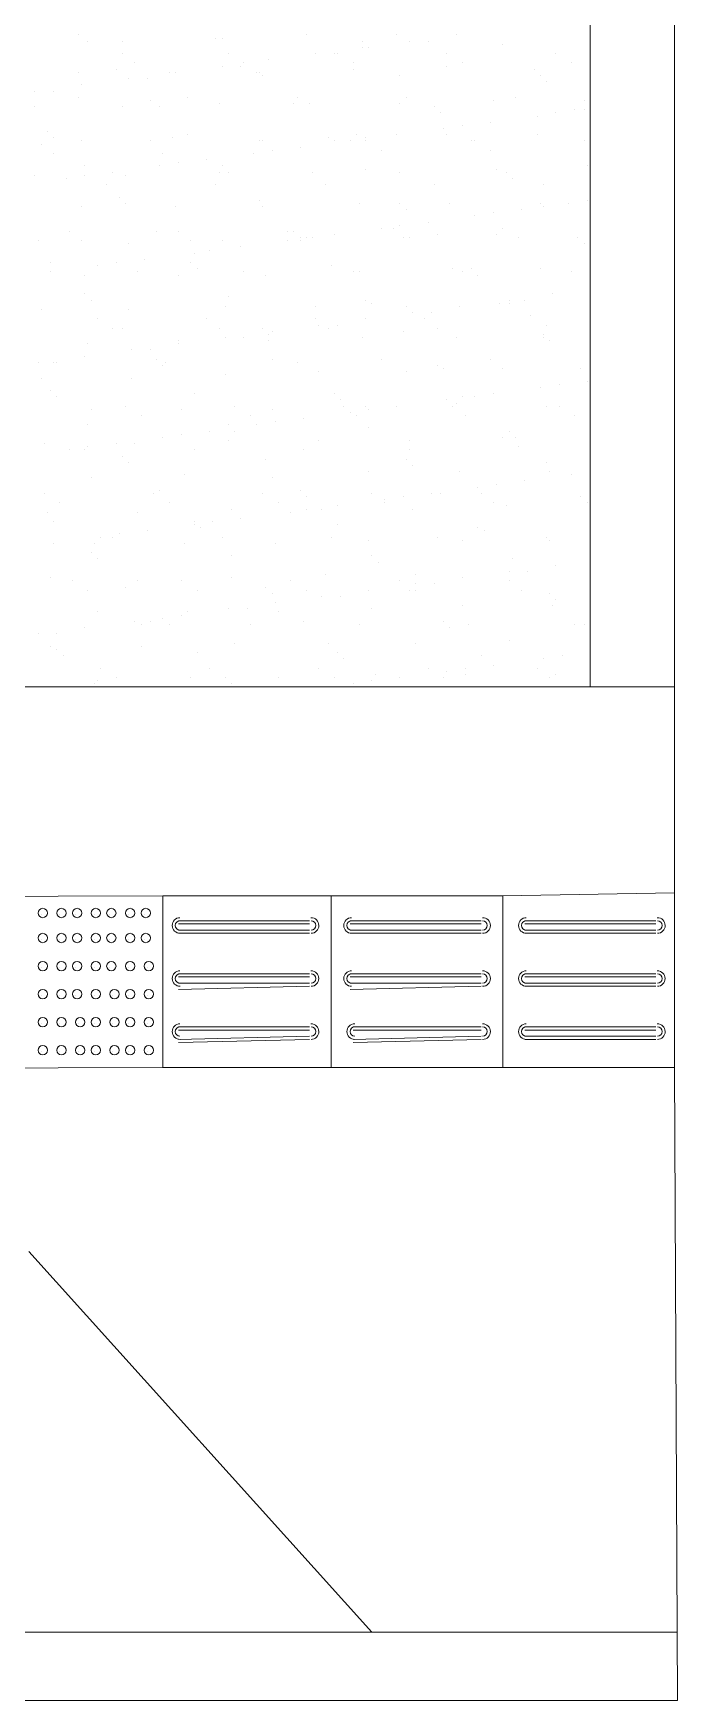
# Model space of a CAD drawing. Header units: millimetres. Extents: x 21 to 236, y 15 to 64.
# Drawn here: x 66.146 to 67.082, y 25.488 to 27.911 of the extents above; entities that cross this region are included whole.
import ezdxf

# ---------------------------------------------------------------- set-up
doc = ezdxf.new("R2010")
doc.units = ezdxf.units.MM
for name, color, linetype in [('PDF_Calçada', 210, 'Continuous'), ('PDF_Cota', 90, 'Continuous'), ('PDF_Sinalização', 1, 'Continuous'), ('PDF_Terreno', 7, 'Continuous')]:
    doc.layers.add(name, color=color, linetype=linetype)
doc.layers.add('PDF_Grama', color=7, linetype='Continuous', true_color=0x397200)

msp = doc.modelspace()

# ---------------------------------------------------------------- linework, layer by layer
at = {"layer": 'PDF_Calçada', "lineweight": 0}
for points in [[(67.0778, 26.6624), (67.0778, 26.9615)], [(67.0823, 25.4885), (67.0778, 26.4085)], [(66.1396, 26.1411), (66.6382, 25.5882)]]:
    msp.add_lwpolyline(points, dxfattribs=at)
at = {"layer": 'PDF_Cota', "lineweight": 0}
for points in [[(57.1972, 26.9615), (66.9554, 26.9615)], [(67.0823, 25.5882), (57.0793, 25.5882)], [(67.0823, 25.4885), (57.0793, 25.4885)]]:
    msp.add_lwpolyline(points, dxfattribs=at)
at = {"layer": 'PDF_Grama', "lineweight": 20}
for points in [[(66.2121, 27.9088), (66.2121, 27.9088)], [(66.543, 27.9088), (66.543, 27.9088)], [(66.6744, 27.9088), (66.6744, 27.9088)], [(66.7605, 27.9088), (66.7605, 27.9088)], [(66.2257, 27.8997), (66.2257, 27.8997)], [(66.2756, 27.8997), (66.2756, 27.8997)], [(66.4115, 27.9042), (66.4115, 27.9042)], [(66.4206, 27.9042), (66.4206, 27.9042)], [(66.6246, 27.8997), (66.6246, 27.8997)], [(66.6246, 27.8906), (66.6246, 27.8906)], [(66.6336, 27.8906), (66.6336, 27.8906)], [(66.6926, 27.8997), (66.6926, 27.8997)], [(66.7198, 27.8997), (66.7198, 27.8997)], [(66.8285, 27.8952), (66.8285, 27.8952)], [(66.2756, 27.8816), (66.2756, 27.8816)], [(66.2937, 27.868), (66.2937, 27.868)], [(66.4206, 27.8634), (66.4206, 27.8634)], [(66.4297, 27.8816), (66.4297, 27.8816)], [(66.4478, 27.8634), (66.4478, 27.8634)], [(66.4523, 27.868), (66.4523, 27.868)], [(66.4886, 27.8725), (66.4886, 27.8725)], [(66.5566, 27.8816), (66.5566, 27.8816)], [(66.5838, 27.8816), (66.5838, 27.8816)], [(66.5883, 27.8816), (66.5883, 27.8816)], [(66.611, 27.868), (66.611, 27.868)], [(66.7469, 27.8816), (66.7469, 27.8816)], [(66.7469, 27.8634), (66.7469, 27.8634)], [(66.7696, 27.868), (66.7696, 27.868)], [(66.9056, 27.8816), (66.9056, 27.8816)], [(66.9282, 27.868), (66.9282, 27.868)], [(66.2121, 27.8544), (66.2121, 27.8544)], [(66.2167, 27.8362), (66.2167, 27.8362)], [(66.2665, 27.8589), (66.2665, 27.8589)], [(66.2846, 27.8453), (66.2846, 27.8453)], [(66.3118, 27.8453), (66.3118, 27.8453)], [(66.3436, 27.8544), (66.3436, 27.8544)], [(66.3526, 27.8544), (66.3526, 27.8544)], [(66.4705, 27.8544), (66.4705, 27.8544)], [(66.475, 27.8544), (66.475, 27.8544)], [(66.4795, 27.8498), (66.4795, 27.8498)], [(66.611, 27.8589), (66.611, 27.8589)], [(66.679, 27.8498), (66.679, 27.8498)], [(66.8739, 27.8589), (66.8739, 27.8589)], [(66.8829, 27.8498), (66.8829, 27.8498)], [(66.892, 27.8408), (66.892, 27.8408)], [(66.1487, 27.8272), (66.1487, 27.8272)], [(66.1759, 27.8272), (66.1759, 27.8272)], [(66.2121, 27.8181), (66.2121, 27.8181)], [(66.3164, 27.8136), (66.3164, 27.8136)], [(66.3708, 27.8181), (66.3708, 27.8181)], [(66.5294, 27.8181), (66.5294, 27.8181)], [(66.688, 27.8181), (66.688, 27.8181)], [(66.8149, 27.8136), (66.8149, 27.8136)], [(66.8467, 27.8181), (66.8467, 27.8181)], [(66.9464, 27.8136), (66.9464, 27.8136)], [(66.1487, 27.8045), (66.1487, 27.8045)], [(66.2756, 27.8045), (66.2756, 27.8045)], [(66.33, 27.8045), (66.33, 27.8045)], [(66.4161, 27.809), (66.4161, 27.809)], [(66.5249, 27.809), (66.5249, 27.809)], [(66.5475, 27.809), (66.5475, 27.809)], [(66.679, 27.809), (66.679, 27.809)], [(66.7288, 27.8045), (66.7288, 27.8045)], [(66.7379, 27.7955), (66.7379, 27.7955)], [(66.8784, 27.7909), (66.8784, 27.7909)], [(66.9056, 27.7955), (66.9056, 27.7955)], [(66.9328, 27.8), (66.9328, 27.8)], [(66.9464, 27.8), (66.9464, 27.8)], [(66.1668, 27.7683), (66.1668, 27.7683)], [(66.3708, 27.7637), (66.3708, 27.7637)], [(66.6155, 27.7637), (66.6155, 27.7637)], [(66.6744, 27.7637), (66.6744, 27.7637)], [(66.7424, 27.7728), (66.7424, 27.7728)], [(66.7469, 27.7637), (66.7469, 27.7637)], [(66.7696, 27.7773), (66.7696, 27.7773)], [(66.8104, 27.7819), (66.8104, 27.7819)], [(66.8784, 27.7637), (66.8784, 27.7637)], [(66.1577, 27.7501), (66.1577, 27.7501)], [(66.1759, 27.7592), (66.1759, 27.7592)], [(66.2167, 27.7547), (66.2167, 27.7547)], [(66.3164, 27.7547), (66.3164, 27.7547)], [(66.3481, 27.7592), (66.3481, 27.7592)], [(66.475, 27.7547), (66.475, 27.7547)], [(66.4795, 27.7547), (66.4795, 27.7547)], [(66.4931, 27.7411), (66.4931, 27.7411)], [(66.4931, 27.7411), (66.4931, 27.7411)], [(66.5339, 27.7456), (66.5339, 27.7456)], [(66.5747, 27.7592), (66.5747, 27.7592)], [(66.5838, 27.7547), (66.5838, 27.7547)], [(66.6064, 27.7547), (66.6064, 27.7547)], [(66.6291, 27.7592), (66.6291, 27.7592)], [(66.6291, 27.7547), (66.6291, 27.7547)], [(66.6518, 27.7411), (66.6518, 27.7411)], [(66.7832, 27.7547), (66.7832, 27.7547)], [(66.7877, 27.7547), (66.7877, 27.7547)], [(66.8104, 27.7411), (66.8104, 27.7411)], [(66.9464, 27.7547), (66.9464, 27.7547)], [(66.1759, 27.7365), (66.1759, 27.7365)], [(66.2212, 27.7184), (66.2212, 27.7184)], [(66.33, 27.7184), (66.33, 27.7184)], [(66.3345, 27.7365), (66.3345, 27.7365)], [(66.3572, 27.7229), (66.3572, 27.7229)], [(66.398, 27.7275), (66.398, 27.7275)], [(66.4206, 27.7184), (66.4206, 27.7184)], [(66.4659, 27.7365), (66.4659, 27.7365)], [(66.9509, 27.7184), (66.9509, 27.7184)], [(66.1487, 27.7048), (66.1487, 27.7048)], [(66.194, 27.7003), (66.194, 27.7003)], [(66.2212, 27.7048), (66.2212, 27.7048)], [(66.2529, 27.6912), (66.2529, 27.6912)], [(66.262, 27.7093), (66.262, 27.7093)], [(66.2801, 27.7048), (66.2801, 27.7048)], [(66.4115, 27.6912), (66.4115, 27.6912)], [(66.4161, 27.7093), (66.4161, 27.7093)], [(66.4297, 27.7093), (66.4297, 27.7093)], [(66.5521, 27.7093), (66.5521, 27.7093)], [(66.5702, 27.6912), (66.5702, 27.6912)], [(66.6291, 27.7139), (66.6291, 27.7139)], [(66.679, 27.7093), (66.679, 27.7093)], [(66.7288, 27.6912), (66.7288, 27.6912)], [(66.8195, 27.7139), (66.8195, 27.7139)], [(66.8331, 27.7093), (66.8331, 27.7093)], [(66.8421, 27.7003), (66.8421, 27.7003)], [(66.8874, 27.6912), (66.8874, 27.6912)], [(66.271, 27.6731), (66.271, 27.6731)], [(66.475, 27.6685), (66.475, 27.6685)], [(66.9509, 27.6685), (66.9509, 27.6685)], [(66.2167, 27.6595), (66.2167, 27.6595)], [(66.2801, 27.664), (66.2801, 27.664)], [(66.3526, 27.6595), (66.3526, 27.6595)], [(66.4795, 27.6595), (66.4795, 27.6595)], [(66.62, 27.664), (66.62, 27.664)], [(66.679, 27.664), (66.679, 27.664)], [(66.688, 27.6549), (66.688, 27.6549)], [(66.7515, 27.664), (66.7515, 27.664)], [(66.7877, 27.6459), (66.7877, 27.6459)], [(66.8149, 27.6504), (66.8149, 27.6504)], [(66.8557, 27.6549), (66.8557, 27.6549)], [(66.8829, 27.664), (66.8829, 27.664)], [(66.8874, 27.6595), (66.8874, 27.6595)], [(66.9237, 27.664), (66.9237, 27.664)], [(66.1985, 27.6232), (66.1985, 27.6232)], [(66.3254, 27.6232), (66.3254, 27.6232)], [(66.3572, 27.6232), (66.3572, 27.6232)], [(66.5158, 27.6232), (66.5158, 27.6232)], [(66.5249, 27.6232), (66.5249, 27.6232)], [(66.5838, 27.6187), (66.5838, 27.6187)], [(66.6518, 27.6278), (66.6518, 27.6278)], [(66.6699, 27.6278), (66.6699, 27.6278)], [(66.679, 27.6323), (66.679, 27.6323)], [(66.7198, 27.6368), (66.7198, 27.6368)], [(66.7333, 27.6187), (66.7333, 27.6187)], [(66.8195, 27.6187), (66.8195, 27.6187)], [(66.8285, 27.6278), (66.8285, 27.6278)], [(66.9554, 27.6187), (66.9554, 27.6187)], [(66.1532, 27.6096), (66.1532, 27.6096)], [(66.2167, 27.6096), (66.2167, 27.6096)], [(66.2846, 27.6051), (66.2846, 27.6051)], [(66.3753, 27.6096), (66.3753, 27.6096)], [(66.4025, 27.596), (66.4025, 27.596)], [(66.4206, 27.6096), (66.4206, 27.6096)], [(66.4478, 27.6006), (66.4478, 27.6006)], [(66.5158, 27.6096), (66.5158, 27.6096)], [(66.5339, 27.6142), (66.5339, 27.6142)], [(66.5339, 27.6096), (66.5339, 27.6096)], [(66.543, 27.6142), (66.543, 27.6142)], [(66.5521, 27.6142), (66.5521, 27.6142)], [(66.6835, 27.6142), (66.6835, 27.6142)], [(66.6926, 27.6142), (66.6926, 27.6142)], [(66.8512, 27.6142), (66.8512, 27.6142)], [(66.9373, 27.6142), (66.9373, 27.6142)], [(66.9464, 27.6051), (66.9464, 27.6051)], [(66.1713, 27.5779), (66.1713, 27.5779)], [(66.2393, 27.5734), (66.2393, 27.5734)], [(66.2665, 27.5779), (66.2665, 27.5779)], [(66.3073, 27.5824), (66.3073, 27.5824)], [(66.3753, 27.5779), (66.3753, 27.5779)], [(66.3798, 27.5915), (66.3798, 27.5915)], [(66.3844, 27.5688), (66.3844, 27.5688)], [(66.5792, 27.5734), (66.5792, 27.5734)], [(66.756, 27.5688), (66.756, 27.5688)], [(66.7832, 27.5688), (66.7832, 27.5688)], [(66.8829, 27.5688), (66.8829, 27.5688)], [(66.1713, 27.5643), (66.1713, 27.5643)], [(66.2212, 27.5598), (66.2212, 27.5598)], [(66.2982, 27.5643), (66.2982, 27.5643)], [(66.3572, 27.5598), (66.3572, 27.5598)], [(66.4523, 27.5643), (66.4523, 27.5643)], [(66.4841, 27.5598), (66.4841, 27.5598)], [(66.611, 27.5643), (66.611, 27.5643)], [(66.62, 27.5643), (66.62, 27.5643)], [(66.7696, 27.5643), (66.7696, 27.5643)], [(66.7923, 27.5598), (66.7923, 27.5598)], [(66.9282, 27.5643), (66.9282, 27.5643)], [(66.2212, 27.5326), (66.2212, 27.5326)], [(66.2303, 27.5235), (66.2303, 27.5235)], [(66.4297, 27.528), (66.4297, 27.528)], [(66.6291, 27.5235), (66.6291, 27.5235)], [(66.8376, 27.5235), (66.8376, 27.5235)], [(66.8603, 27.5235), (66.8603, 27.5235)], [(66.901, 27.5326), (66.901, 27.5326)], [(66.9554, 27.5235), (66.9554, 27.5235)], [(66.1577, 27.5099), (66.1577, 27.5099)], [(66.2393, 27.4963), (66.2393, 27.4963)], [(66.2846, 27.5099), (66.2846, 27.5099)], [(66.398, 27.4963), (66.398, 27.4963)], [(66.4251, 27.5144), (66.4251, 27.5144)], [(66.5566, 27.5144), (66.5566, 27.5144)], [(66.5566, 27.4963), (66.5566, 27.4963)], [(66.6291, 27.4963), (66.6291, 27.4963)], [(66.6382, 27.519), (66.6382, 27.519)], [(66.688, 27.5144), (66.688, 27.5144)], [(66.6971, 27.5054), (66.6971, 27.5054)], [(66.7152, 27.4963), (66.7152, 27.4963)], [(66.7243, 27.5054), (66.7243, 27.5054)], [(66.7651, 27.5144), (66.7651, 27.5144)], [(66.824, 27.519), (66.824, 27.519)], [(66.8376, 27.519), (66.8376, 27.519)], [(66.8693, 27.5008), (66.8693, 27.5008)], [(66.262, 27.4827), (66.262, 27.4827)], [(66.2756, 27.4827), (66.2756, 27.4827)], [(66.4161, 27.4827), (66.4161, 27.4827)], [(66.4795, 27.4827), (66.4795, 27.4827)], [(66.4886, 27.4737), (66.4886, 27.4737)], [(66.4931, 27.4782), (66.4931, 27.4782)], [(66.5611, 27.4872), (66.5611, 27.4872)], [(66.5747, 27.4827), (66.5747, 27.4827)], [(66.5883, 27.4872), (66.5883, 27.4872)], [(66.6835, 27.4782), (66.6835, 27.4782)], [(66.7333, 27.4827), (66.7333, 27.4827)], [(66.8874, 27.4737), (66.8874, 27.4737)], [(66.892, 27.4872), (66.892, 27.4872)], [(66.2257, 27.4601), (66.2257, 27.4601)], [(66.2892, 27.451), (66.2892, 27.451)], [(66.3164, 27.451), (66.3164, 27.451)], [(66.3572, 27.4646), (66.3572, 27.4646)], [(66.3572, 27.4601), (66.3572, 27.4601)], [(66.4251, 27.4691), (66.4251, 27.4691)], [(66.4523, 27.4691), (66.4523, 27.4691)], [(66.4886, 27.4646), (66.4886, 27.4646)], [(66.6246, 27.4691), (66.6246, 27.4691)], [(66.7605, 27.4691), (66.7605, 27.4691)], [(66.8874, 27.4691), (66.8874, 27.4691)], [(66.8965, 27.4646), (66.8965, 27.4646)], [(66.1532, 27.4329), (66.1532, 27.4329)], [(66.1759, 27.4329), (66.1759, 27.4329)], [(66.1804, 27.4329), (66.1804, 27.4329)], [(66.2212, 27.4419), (66.2212, 27.4419)], [(66.3254, 27.4374), (66.3254, 27.4374)], [(66.3345, 27.4283), (66.3345, 27.4283)], [(66.339, 27.4329), (66.339, 27.4329)], [(66.4931, 27.4374), (66.4931, 27.4374)], [(66.5294, 27.4329), (66.5294, 27.4329)], [(66.6518, 27.4374), (66.6518, 27.4374)], [(66.7333, 27.4283), (66.7333, 27.4283)], [(66.7424, 27.4238), (66.7424, 27.4238)], [(66.8104, 27.4374), (66.8104, 27.4374)], [(66.8285, 27.4238), (66.8285, 27.4238)], [(66.9418, 27.4238), (66.9418, 27.4238)], [(66.1577, 27.4102), (66.1577, 27.4102)], [(66.2892, 27.4102), (66.2892, 27.4102)], [(66.4251, 27.4147), (66.4251, 27.4147)], [(66.5611, 27.4193), (66.5611, 27.4193)], [(66.688, 27.4193), (66.688, 27.4193)], [(66.9101, 27.4011), (66.9101, 27.4011)], [(66.9509, 27.4057), (66.9509, 27.4057)], [(66.1713, 27.3921), (66.1713, 27.3921)], [(66.1804, 27.383), (66.1804, 27.383)], [(66.3798, 27.3875), (66.3798, 27.3875)], [(66.5838, 27.3875), (66.5838, 27.3875)], [(66.5928, 27.3785), (66.5928, 27.3785)], [(66.7469, 27.3785), (66.7469, 27.3785)], [(66.7696, 27.383), (66.7696, 27.383)], [(66.7877, 27.383), (66.7877, 27.383)], [(66.8149, 27.3875), (66.8149, 27.3875)], [(66.8829, 27.3966), (66.8829, 27.3966)], [(66.2303, 27.3649), (66.2303, 27.3649)], [(66.2801, 27.3694), (66.2801, 27.3694)], [(66.3028, 27.3558), (66.3028, 27.3558)], [(66.3617, 27.3649), (66.3617, 27.3649)], [(66.4387, 27.3694), (66.4387, 27.3694)], [(66.4614, 27.3558), (66.4614, 27.3558)], [(66.4931, 27.3649), (66.4931, 27.3649)], [(66.5385, 27.3513), (66.5385, 27.3513)], [(66.5974, 27.3694), (66.5974, 27.3694)], [(66.6064, 27.3603), (66.6064, 27.3603)], [(66.6155, 27.3558), (66.6155, 27.3558)], [(66.6291, 27.3694), (66.6291, 27.3694)], [(66.6336, 27.3649), (66.6336, 27.3649)], [(66.6744, 27.3694), (66.6744, 27.3694)], [(66.756, 27.3694), (66.756, 27.3694)], [(66.7605, 27.3739), (66.7605, 27.3739)], [(66.7741, 27.3558), (66.7741, 27.3558)], [(66.892, 27.3694), (66.892, 27.3694)], [(66.9101, 27.3694), (66.9101, 27.3694)], [(66.9328, 27.3558), (66.9328, 27.3558)], [(66.2257, 27.3422), (66.2257, 27.3422)], [(66.3617, 27.3286), (66.3617, 27.3286)], [(66.4025, 27.3331), (66.4025, 27.3331)], [(66.4297, 27.3422), (66.4297, 27.3422)], [(66.4387, 27.3331), (66.4387, 27.3331)], [(66.4705, 27.3422), (66.4705, 27.3422)], [(66.4977, 27.3467), (66.4977, 27.3467)], [(66.6336, 27.3377), (66.6336, 27.3377)], [(66.8376, 27.3331), (66.8376, 27.3331)], [(66.1623, 27.315), (66.1623, 27.315)], [(66.1985, 27.306), (66.1985, 27.306)], [(66.2212, 27.306), (66.2212, 27.306)], [(66.2257, 27.3105), (66.2257, 27.3105)], [(66.2665, 27.315), (66.2665, 27.315)], [(66.2937, 27.315), (66.2937, 27.315)], [(66.3345, 27.3241), (66.3345, 27.3241)], [(66.3798, 27.306), (66.3798, 27.306)], [(66.4297, 27.3195), (66.4297, 27.3195)], [(66.5385, 27.306), (66.5385, 27.306)], [(66.5611, 27.3195), (66.5611, 27.3195)], [(66.6926, 27.3195), (66.6926, 27.3195)], [(66.6926, 27.306), (66.6926, 27.306)], [(66.8285, 27.3241), (66.8285, 27.3241)], [(66.8467, 27.3241), (66.8467, 27.3241)], [(66.8512, 27.3105), (66.8512, 27.3105)], [(66.2756, 27.2969), (66.2756, 27.2969)], [(66.2846, 27.2878), (66.2846, 27.2878)], [(66.4841, 27.2924), (66.4841, 27.2924)], [(66.688, 27.2924), (66.688, 27.2924)], [(66.6971, 27.2833), (66.6971, 27.2833)], [(66.892, 27.2878), (66.892, 27.2878)], [(66.2303, 27.2652), (66.2303, 27.2652)], [(66.3662, 27.2697), (66.3662, 27.2697)], [(66.4931, 27.2652), (66.4931, 27.2652)], [(66.6336, 27.2742), (66.6336, 27.2742)], [(66.7651, 27.2742), (66.7651, 27.2742)], [(66.8195, 27.2561), (66.8195, 27.2561)], [(66.8603, 27.2606), (66.8603, 27.2606)], [(66.8965, 27.2742), (66.8965, 27.2742)], [(66.9282, 27.2697), (66.9282, 27.2697)], [(66.9554, 27.2742), (66.9554, 27.2742)], [(66.1623, 27.2425), (66.1623, 27.2425)], [(66.3209, 27.2425), (66.3209, 27.2425)], [(66.33, 27.247), (66.33, 27.247)], [(66.4795, 27.2425), (66.4795, 27.2425)], [(66.5339, 27.247), (66.5339, 27.247)], [(66.543, 27.238), (66.543, 27.238)], [(66.6382, 27.2425), (66.6382, 27.2425)], [(66.6563, 27.2334), (66.6563, 27.2334)], [(66.6835, 27.238), (66.6835, 27.238)], [(66.7243, 27.2425), (66.7243, 27.2425)], [(66.7379, 27.2425), (66.7379, 27.2425)], [(66.7923, 27.2516), (66.7923, 27.2516)], [(66.7968, 27.2425), (66.7968, 27.2425)], [(66.9418, 27.238), (66.9418, 27.238)], [(66.9554, 27.2425), (66.9554, 27.2425)], [(66.1668, 27.2153), (66.1668, 27.2153)], [(66.1849, 27.2289), (66.1849, 27.2289)], [(66.2982, 27.2153), (66.2982, 27.2153)], [(66.3436, 27.2289), (66.3436, 27.2289)], [(66.4342, 27.2198), (66.4342, 27.2198)], [(66.4478, 27.2062), (66.4478, 27.2062)], [(66.5022, 27.2289), (66.5022, 27.2289)], [(66.5203, 27.2153), (66.5203, 27.2153)], [(66.543, 27.2198), (66.543, 27.2198)], [(66.5656, 27.2198), (66.5656, 27.2198)], [(66.5883, 27.2244), (66.5883, 27.2244)], [(66.6563, 27.2289), (66.6563, 27.2289)], [(66.6971, 27.2198), (66.6971, 27.2198)], [(66.8149, 27.2289), (66.8149, 27.2289)], [(66.8331, 27.2244), (66.8331, 27.2244)], [(66.9509, 27.2289), (66.9509, 27.2289)], [(66.1759, 27.2017), (66.1759, 27.2017)], [(66.271, 27.1836), (66.271, 27.1836)], [(66.3118, 27.1881), (66.3118, 27.1881)], [(66.3798, 27.2017), (66.3798, 27.2017)], [(66.3798, 27.1972), (66.3798, 27.1972)], [(66.3889, 27.1926), (66.3889, 27.1926)], [(66.407, 27.2017), (66.407, 27.2017)], [(66.5883, 27.1972), (66.5883, 27.1972)], [(66.7923, 27.1926), (66.7923, 27.1926)], [(66.8013, 27.1881), (66.8013, 27.1881)], [(66.1759, 27.17), (66.1759, 27.17)], [(66.2348, 27.17), (66.2348, 27.17)], [(66.2438, 27.179), (66.2438, 27.179)], [(66.262, 27.179), (66.262, 27.179)], [(66.3662, 27.17), (66.3662, 27.17)], [(66.4206, 27.179), (66.4206, 27.179)], [(66.4977, 27.17), (66.4977, 27.17)], [(66.5792, 27.179), (66.5792, 27.179)], [(66.6336, 27.1745), (66.6336, 27.1745)], [(66.7333, 27.179), (66.7333, 27.179)], [(66.7696, 27.1745), (66.7696, 27.1745)], [(66.892, 27.179), (66.892, 27.179)], [(66.8965, 27.1745), (66.8965, 27.1745)], [(66.2303, 27.1564), (66.2303, 27.1564)], [(66.2393, 27.1473), (66.2393, 27.1473)], [(66.4342, 27.1519), (66.4342, 27.1519)], [(66.6382, 27.1519), (66.6382, 27.1519)], [(66.6472, 27.1428), (66.6472, 27.1428)], [(66.8421, 27.1473), (66.8421, 27.1473)], [(66.9056, 27.1383), (66.9056, 27.1383)], [(66.1713, 27.1201), (66.1713, 27.1201)], [(66.2031, 27.1156), (66.2031, 27.1156)], [(66.2982, 27.1156), (66.2982, 27.1156)], [(66.3617, 27.1156), (66.3617, 27.1156)], [(66.4342, 27.1201), (66.4342, 27.1201)], [(66.5203, 27.1156), (66.5203, 27.1156)], [(66.5702, 27.1247), (66.5702, 27.1247)], [(66.679, 27.1156), (66.679, 27.1156)], [(66.7016, 27.1247), (66.7016, 27.1247)], [(66.7016, 27.1111), (66.7016, 27.1111)], [(66.7288, 27.1111), (66.7288, 27.1111)], [(66.7696, 27.1201), (66.7696, 27.1201)], [(66.8376, 27.1292), (66.8376, 27.1292)], [(66.8376, 27.1292), (66.8376, 27.1292)], [(66.8376, 27.1156), (66.8376, 27.1156)], [(66.8648, 27.1292), (66.8648, 27.1292)], [(66.2257, 27.102), (66.2257, 27.102)], [(66.2801, 27.1065), (66.2801, 27.1065)], [(66.3844, 27.102), (66.3844, 27.102)], [(66.4841, 27.1065), (66.4841, 27.1065)], [(66.4931, 27.0975), (66.4931, 27.0975)], [(66.543, 27.102), (66.543, 27.102)], [(66.5656, 27.0929), (66.5656, 27.0929)], [(66.5928, 27.0929), (66.5928, 27.0929)], [(66.6336, 27.102), (66.6336, 27.102)], [(66.6926, 27.102), (66.6926, 27.102)], [(66.7016, 27.102), (66.7016, 27.102)], [(66.8557, 27.102), (66.8557, 27.102)], [(66.8965, 27.0975), (66.8965, 27.0975)], [(66.9056, 27.0884), (66.9056, 27.0884)], [(66.2393, 27.0703), (66.2393, 27.0703)], [(66.3345, 27.0612), (66.3345, 27.0612)], [(66.3617, 27.0657), (66.3617, 27.0657)], [(66.3708, 27.0703), (66.3708, 27.0703)], [(66.4297, 27.0748), (66.4297, 27.0748)], [(66.4569, 27.0748), (66.4569, 27.0748)], [(66.4977, 27.0839), (66.4977, 27.0839)], [(66.5022, 27.0703), (66.5022, 27.0703)], [(66.6382, 27.0748), (66.6382, 27.0748)], [(66.7696, 27.0793), (66.7696, 27.0793)], [(66.901, 27.0793), (66.901, 27.0793)], [(66.1532, 27.0385), (66.1532, 27.0385)], [(66.1804, 27.0385), (66.1804, 27.0385)], [(66.2212, 27.0476), (66.2212, 27.0476)], [(66.2937, 27.0567), (66.2937, 27.0567)], [(66.3028, 27.0521), (66.3028, 27.0521)], [(66.3164, 27.0567), (66.3164, 27.0567)], [(66.3436, 27.0521), (66.3436, 27.0521)], [(66.4614, 27.0521), (66.4614, 27.0521)], [(66.5385, 27.0567), (66.5385, 27.0567)], [(66.62, 27.0521), (66.62, 27.0521)], [(66.7424, 27.0567), (66.7424, 27.0567)], [(66.7515, 27.0476), (66.7515, 27.0476)], [(66.7787, 27.0521), (66.7787, 27.0521)], [(66.9328, 27.0521), (66.9328, 27.0521)], [(66.9464, 27.0521), (66.9464, 27.0521)], [(66.1713, 27.0204), (66.1713, 27.0204)], [(66.1804, 27.0159), (66.1804, 27.0159)], [(66.3028, 27.0204), (66.3028, 27.0204)], [(66.4387, 27.0249), (66.4387, 27.0249)], [(66.5747, 27.0249), (66.5747, 27.0249)], [(66.7016, 27.0249), (66.7016, 27.0249)], [(66.8376, 27.0295), (66.8376, 27.0295)], [(66.1895, 27.0068), (66.1895, 27.0068)], [(66.2438, 26.9887), (66.2438, 26.9887)], [(66.3844, 27.0113), (66.3844, 27.0113)], [(66.4025, 26.9887), (66.4025, 26.9887)], [(66.5611, 26.9887), (66.5611, 26.9887)], [(66.5883, 27.0113), (66.5883, 27.0113)], [(66.5974, 27.0023), (66.5974, 27.0023)], [(66.7198, 26.9887), (66.7198, 26.9887)], [(66.7741, 26.9887), (66.7741, 26.9887)], [(66.7968, 27.0068), (66.7968, 27.0068)], [(66.8149, 26.9932), (66.8149, 26.9932)], [(66.8784, 26.9887), (66.8784, 26.9887)], [(66.8874, 27.0023), (66.8874, 27.0023)], [(66.9146, 27.0068), (66.9146, 27.0068)], [(66.9554, 27.0113), (66.9554, 27.0113)], [(66.2348, 26.966), (66.2348, 26.966)], [(66.2393, 26.9706), (66.2393, 26.9706)], [(66.2665, 26.9751), (66.2665, 26.9751)], [(66.3753, 26.9751), (66.3753, 26.9751)], [(66.4251, 26.9751), (66.4251, 26.9751)], [(66.4342, 26.966), (66.4342, 26.966)], [(66.5022, 26.9751), (66.5022, 26.9751)], [(66.5838, 26.9751), (66.5838, 26.9751)], [(66.611, 26.966), (66.611, 26.966)], [(66.6382, 26.9706), (66.6382, 26.9706)], [(66.6427, 26.9796), (66.6427, 26.9796)], [(66.679, 26.9751), (66.679, 26.9751)], [(66.7424, 26.9751), (66.7424, 26.9751)], [(66.7469, 26.9842), (66.7469, 26.9842)], [(66.7741, 26.9796), (66.7741, 26.9796)], [(66.8965, 26.9751), (66.8965, 26.9751)], [(66.9056, 26.9796), (66.9056, 26.9796)]]:
    msp.add_lwpolyline(points, dxfattribs=at)
at = {"layer": 'PDF_Sinalização', "lineweight": 9}
msp.add_lwpolyline([(66.3345, 26.6578), (62.0831, 26.6442), (62.0831, 26.3949), (66.3345, 26.4085)], close=True, dxfattribs=at)
at = {"layer": 'PDF_Sinalização', "color": 2, "lineweight": 0}
for points in [[(66.3345, 26.6578), (66.8285, 26.6578), (66.8285, 26.4085), (66.3345, 26.4085)], [(66.5792, 26.6578), (66.5792, 26.4085)]]:
    msp.add_lwpolyline(points, dxfattribs=at)
at = {"layer": 'PDF_Sinalização', "lineweight": 9}
for points in [[(66.5792, 26.4085), (66.5792, 26.6578)], [(66.1577, 26.6306), (66.1577, 26.6306)], [(66.1849, 26.6306), (66.1849, 26.6306)], [(66.2076, 26.6306), (66.2076, 26.6306)], [(66.2348, 26.6306), (66.2348, 26.6306)], [(66.2574, 26.6306), (66.2574, 26.6306)], [(66.2846, 26.6306), (66.2846, 26.6306)], [(66.3073, 26.6306), (66.3073, 26.6306)], [(66.1577, 26.5944), (66.1577, 26.5944)], [(66.1849, 26.5944), (66.1849, 26.5944)], [(66.2076, 26.5944), (66.2076, 26.5944)], [(66.2348, 26.5944), (66.2348, 26.5944)], [(66.2574, 26.5944), (66.2574, 26.5944)], [(66.2846, 26.5944), (66.2846, 26.5944)], [(66.3073, 26.5944), (66.3073, 26.5944)], [(66.1577, 26.5536), (66.1577, 26.5536)], [(66.1849, 26.5536), (66.1849, 26.5536)], [(66.2076, 26.5536), (66.2076, 26.5536)], [(66.2348, 26.5536), (66.2348, 26.5536)], [(66.2574, 26.5536), (66.2574, 26.5536)], [(66.2846, 26.5536), (66.2846, 26.5536)], [(66.3118, 26.5536), (66.3118, 26.5536)], [(66.1577, 26.5128), (66.1577, 26.5128)], [(66.1849, 26.5128), (66.1849, 26.5128)], [(66.2076, 26.5128), (66.2076, 26.5128)], [(66.2348, 26.5128), (66.2348, 26.5128)], [(66.262, 26.5128), (66.262, 26.5128)], [(66.2846, 26.5128), (66.2846, 26.5128)], [(66.3118, 26.5128), (66.3118, 26.5128)], [(66.1577, 26.472), (66.1577, 26.472)], [(66.1849, 26.472), (66.1849, 26.472)], [(66.2121, 26.472), (66.2121, 26.472)], [(66.2348, 26.472), (66.2348, 26.472)], [(66.262, 26.472), (66.262, 26.472)], [(66.2846, 26.472), (66.2846, 26.472)], [(66.3118, 26.472), (66.3118, 26.472)], [(66.1577, 26.4312), (66.1577, 26.4312)], [(66.1849, 26.4312), (66.1849, 26.4312)], [(66.2121, 26.4312), (66.2121, 26.4312)], [(66.2348, 26.4312), (66.2348, 26.4312)], [(66.262, 26.4312), (66.262, 26.4312)], [(66.2846, 26.4312), (66.2846, 26.4312)], [(66.3118, 26.4312), (66.3118, 26.4312)]]:
    msp.add_lwpolyline(points, dxfattribs=at)
at = {"layer": 'PDF_Sinalização', "color": 2, "lineweight": 0}
for points in [[(67.0778, 26.4085), (67.0778, 26.6624), (66.8285, 26.6578), (66.8285, 26.4085)], [(66.3572, 26.6216), (66.5475, 26.6216)], [(66.5475, 26.617), (66.3572, 26.617)], [(66.3572, 26.608), (66.5475, 26.608)], [(66.5475, 26.6034), (66.3572, 26.6034)], [(66.6064, 26.6216), (66.7968, 26.6216)], [(66.7968, 26.617), (66.6064, 26.617)], [(66.6064, 26.608), (66.7968, 26.608)], [(66.7968, 26.6034), (66.6064, 26.6034)], [(66.8603, 26.6216), (67.0506, 26.6216)], [(67.0506, 26.617), (66.8603, 26.617)], [(66.8603, 26.608), (67.0506, 26.608)], [(67.0506, 26.6034), (66.8603, 26.6034)], [(66.3572, 26.5445), (66.5475, 26.5445)], [(66.5475, 26.54), (66.3572, 26.54)], [(66.3572, 26.5309), (66.5475, 26.5309)], [(66.6064, 26.5445), (66.7968, 26.5445)], [(66.7968, 26.54), (66.6064, 26.54)], [(66.6064, 26.5309), (66.7968, 26.5309)], [(66.8603, 26.5445), (67.0506, 26.5445)], [(67.0506, 26.54), (66.8603, 26.54)], [(66.8603, 26.5309), (67.0506, 26.5309)], [(66.5475, 26.5264), (66.3572, 26.5218)], [(66.7968, 26.5264), (66.6064, 26.5218)], [(67.0506, 26.5264), (66.8603, 26.5264)], [(66.5475, 26.4675), (66.3572, 26.4675)], [(66.5475, 26.4629), (66.3572, 26.4629)], [(66.7968, 26.4675), (66.611, 26.4675)], [(66.7968, 26.4629), (66.611, 26.4629)], [(67.0506, 26.4675), (66.8603, 26.4675)], [(67.0506, 26.4629), (66.8603, 26.4629)], [(66.3572, 26.4493), (66.5475, 26.4539)], [(66.3572, 26.4448), (66.5475, 26.4493)], [(66.611, 26.4493), (66.7968, 26.4539)], [(66.611, 26.4448), (66.7968, 26.4493)], [(66.8603, 26.4539), (67.0506, 26.4539)], [(66.8603, 26.4493), (67.0506, 26.4493)]]:
    msp.add_lwpolyline(points, close=True, dxfattribs=at)
for points in [[(66.3594, 26.6261, 0.999999), (66.3595, 26.6034, -0.999999)], [(66.5498, 26.6034, 0.999999), (66.5497, 26.6261, -0.999999)], [(66.6087, 26.6261, 0.999999), (66.6087, 26.6034, -0.999999)], [(66.7991, 26.6034, 0.999999), (66.799, 26.6261, -0.999999)], [(66.8625, 26.6261, 0.999999), (66.8626, 26.6034, -0.999999)], [(67.0529, 26.6034, 0.999999), (67.0528, 26.6261, -0.999999)], [(66.3594, 26.6216, 0.999999), (66.3594, 26.608, -0.999999)], [(66.5498, 26.608, 0.999999), (66.5498, 26.6216, -0.999999)], [(66.6087, 26.6216, 0.999999), (66.6087, 26.608, -0.999999)], [(66.7991, 26.608, 0.999999), (66.799, 26.6216, -0.999999)], [(66.8625, 26.6216, 0.999999), (66.8625, 26.608, -0.999999)], [(67.0529, 26.608, 0.999999), (67.0529, 26.6216, -0.999999)], [(66.3594, 26.549, 0.999999), (66.3595, 26.5264, -0.999999)], [(66.3594, 26.5445, 0.999999), (66.3594, 26.5309, -0.999999)], [(66.5498, 26.5264, 0.999999), (66.5497, 26.549, -0.999999)], [(66.5498, 26.5309, 0.999999), (66.5498, 26.5445, -0.999999)], [(66.6087, 26.549, 0.999999), (66.6087, 26.5264, -0.999999)], [(66.6087, 26.5445, 0.999999), (66.6087, 26.5309, -0.999999)], [(66.7991, 26.5264, 0.999999), (66.799, 26.549, -0.999999)], [(66.7991, 26.5309, 0.999999), (66.799, 26.5445, -0.999999)], [(66.8625, 26.549, 0.999999), (66.8626, 26.5264, -0.999999)], [(66.8625, 26.5445, 0.999999), (66.8625, 26.5309, -0.999999)], [(67.0529, 26.5264, 0.999999), (67.0528, 26.549, -0.999999)], [(67.0529, 26.5309, 0.999999), (67.0529, 26.5445, -0.999999)], [(66.3594, 26.472, 0.999999), (66.3595, 26.4493, -0.999999)], [(66.3594, 26.4675, 0.999999), (66.3594, 26.4539, -0.999999)], [(66.5498, 26.4493, 0.999999), (66.5497, 26.472, -0.999999)], [(66.5498, 26.4539, 0.999999), (66.5498, 26.4675, -0.999999)], [(66.6132, 26.472, 0.999999), (66.6133, 26.4493, -0.999999)], [(66.6132, 26.4675, 0.999999), (66.6133, 26.4539, -0.999999)], [(66.7991, 26.4493, 0.999999), (66.799, 26.472, -0.999999)], [(66.7991, 26.4539, 0.999999), (66.799, 26.4675, -0.999999)], [(66.8625, 26.472, 0.999999), (66.8626, 26.4493, -0.999999)], [(66.8625, 26.4675, 0.999999), (66.8625, 26.4539, -0.999999)], [(67.0529, 26.4493, 0.999999), (67.0528, 26.472, -0.999999)], [(67.0529, 26.4539, 0.999999), (67.0529, 26.4675, -0.999999)]]:
    msp.add_lwpolyline(points, format="xyb", close=True, dxfattribs=at)
at = {"layer": 'PDF_Sinalização', "lineweight": 9}
for centre in [(66.16, 26.6329), (66.1872, 26.6329), (66.2099, 26.6329), (66.2371, 26.6329), (66.2597, 26.6329), (66.2869, 26.6329), (66.3096, 26.6329), (66.16, 26.5966), (66.1872, 26.5966), (66.2099, 26.5966), (66.2371, 26.5966), (66.2597, 26.5966), (66.2869, 26.5966), (66.3096, 26.5966), (66.16, 26.5558), (66.1872, 26.5558), (66.2099, 26.5558), (66.2371, 26.5558), (66.2597, 26.5558), (66.2869, 26.5558), (66.3141, 26.5558), (66.16, 26.515), (66.1872, 26.515), (66.2099, 26.515), (66.2371, 26.515), (66.2642, 26.515), (66.2869, 26.515), (66.3141, 26.515), (66.16, 26.4743), (66.1872, 26.4743), (66.2144, 26.4743), (66.2371, 26.4743), (66.2642, 26.4743), (66.2869, 26.4743), (66.3141, 26.4743), (66.16, 26.4335), (66.1872, 26.4335), (66.2144, 26.4335), (66.2371, 26.4335), (66.2642, 26.4335), (66.2869, 26.4335), (66.3141, 26.4335)]:
    msp.add_circle(centre, 0.0068, dxfattribs=at)
at = {"layer": 'PDF_Terreno', "lineweight": 9}
msp.add_lwpolyline([(57.1972, 32.8219), (57.1972, 51.8489), (66.9554, 51.8489), (66.9554, 35.0971), (66.9554, 26.9615), (67.0778, 26.9615), (67.0778, 51.9713), (57.0793, 51.9713), (57.0793, 26.9615), (57.1972, 26.9615), (57.1972, 32.704)], dxfattribs=at)

doc.saveas('drawing.dxf')
